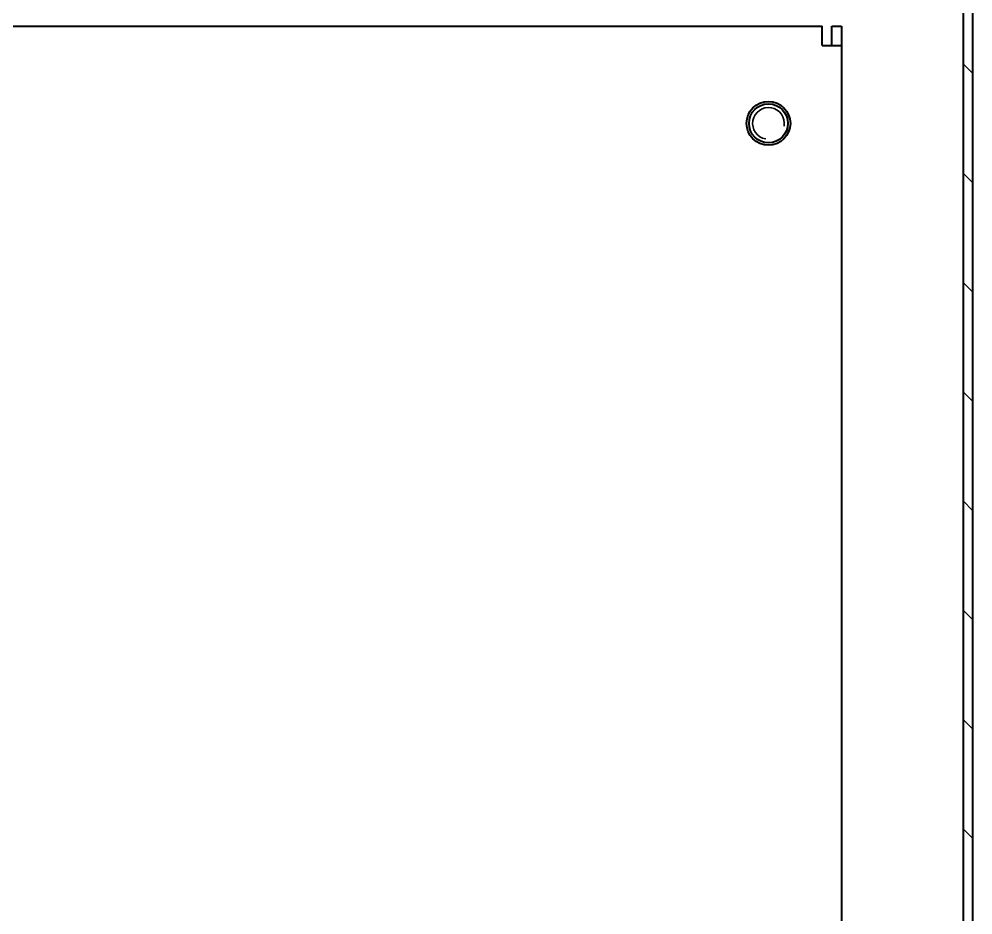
# Model space of a CAD drawing. Header units: millimetres. Extents: x 0 to 4205, y 0 to 2970.
# Drawn here: x 3704.3 to 3900.2, y 1449.8 to 1633.9 of the extents above; entities that cross this region are included whole.
import ezdxf

# ---------------------------------------------------------------- set-up
doc = ezdxf.new("R2010")
doc.units = ezdxf.units.MM
doc.header["$LTSCALE"] = 5
for name, color, linetype, lineweight in [('가시적인 것(ISO)', 3, 'Continuous', 40), ('가시적인 좁은 것(ISO)', 3, 'Continuous', 35), ('해치(ISO)', 7, 'Continuous', 18)]:
    doc.layers.add(name, color=color, linetype=linetype, lineweight=lineweight)

msp = doc.modelspace()

# ---------------------------------------------------------------- hatches: boundary and pattern name
at = {"layer": '해치(ISO)'}
h = msp.add_hatch(dxfattribs=at)
h.set_pattern_fill('ANSI31', color=256, scale=127, angle=90.00021, style=0)
h.set_pattern_definition([(135.0002, (0, 0), (-11.22528, -11.22536), [])])
h.paths.add_polyline_path([(3500.2192, 1764.4384), (3500.2192, 1124.4384), (3900.2192, 1124.4384), (3900.2192, 1764.4384)])
h.paths.add_polyline_path([(3502.2192, 1126.4384), (3502.2192, 1762.4384), (3898.2192, 1762.4384), (3898.2192, 1126.4384)], flags=0)

# ---------------------------------------------------------------- linework, layer by layer
at = {"layer": '가시적인 것(ISO)'}
for p, q in [((3900.2192, 1124.4384), (3900.2192, 1764.4384)), ((3898.2192, 1762.4384), (3898.2192, 1126.4384)), ((3700.2192, 1632.4384), (3869.2192, 1632.4384)), ((3869.2192, 1628.4384), (3869.2192, 1632.4384)), ((3871.2192, 1632.4384), (3873.2192, 1632.4384)), ((3871.2192, 1628.4384), (3871.2192, 1632.4384)), ((3873.2192, 1632.4384), (3873.2192, 1628.4384)), ((3869.2192, 1628.4384), (3873.2192, 1628.4384)), ((3873.2192, 1628.4384), (3873.2192, 1171.4384))]:
    msp.add_line(p, q, dxfattribs=at)
for radius in [4.5, 4]:
    msp.add_circle((3858.2192, 1612.4384), radius, dxfattribs=at)
at = {"layer": '가시적인 좁은 것(ISO)'}
msp.add_arc((3858.2192, 1612.4384), 3.256, 350, 260, dxfattribs=at)

doc.saveas('drawing.dxf')
